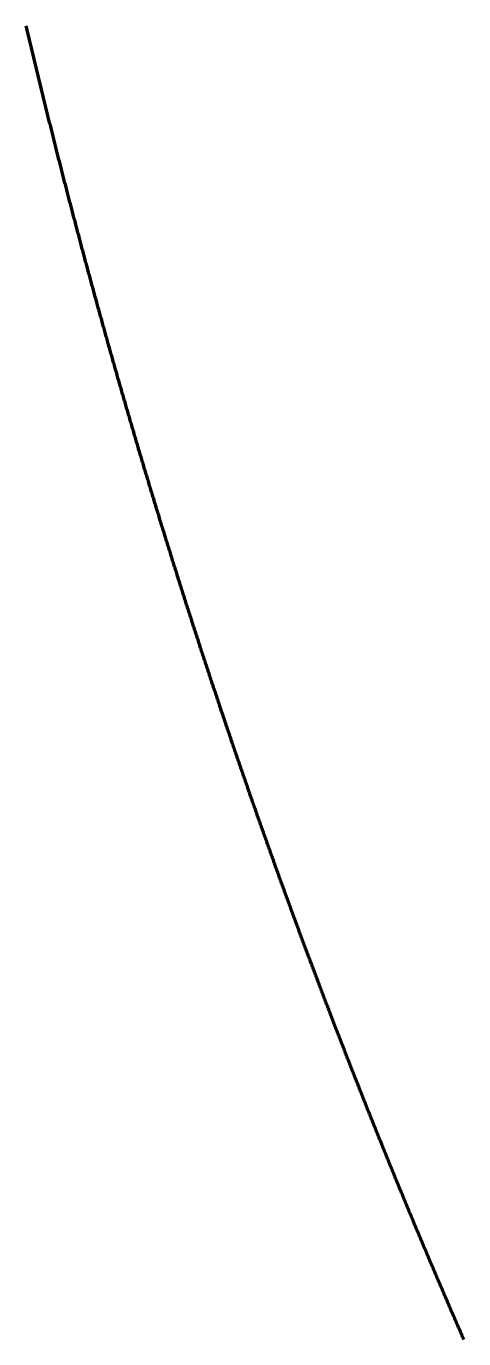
# Model space of a CAD drawing. Header units: metres. Extents: x 84843 to 90196, y 2281619 to 2289011.
# Drawn here: x 89423.8 to 89577.9, y 2283004.9 to 2283466.9 of the extents above; entities that cross this region are included whole.
import ezdxf

# ---------------------------------------------------------------- set-up
doc = ezdxf.new("R2010")
doc.units = ezdxf.units.M
doc.layers.add('Linje - 1', color=5, linetype='Continuous', lineweight=200)

msp = doc.modelspace()

# ---------------------------------------------------------------- linework, layer by layer
at = {"layer": 'Linje - 1'}
msp.add_polyline3d([(89577.9, 2283004.67, 47), (89577.7, 2283005.13, 47), (89577.5, 2283005.59, 47.01), (89577.3, 2283006.05, 47.02), (89577.1, 2283006.51, 47.02), (89576.9, 2283006.96, 47.03), (89576.7, 2283007.42, 47.03), (89576.5, 2283007.88, 47.04), (89576.3, 2283008.34, 47.05), (89576.1, 2283008.8, 47.05), (89575.9, 2283009.26, 47.06), (89575.7, 2283009.71, 47.06), (89575.5, 2283010.17, 47.07), (89575.3, 2283010.63, 47.07), (89575.1, 2283011.09, 47.08), (89574.9, 2283011.55, 47.09), (89574.71, 2283012.01, 47.09), (89574.51, 2283012.47, 47.1), (89574.31, 2283012.92, 47.1), (89574.11, 2283013.38, 47.11), (89573.91, 2283013.84, 47.11), (89573.71, 2283014.3, 47.12), (89573.51, 2283014.76, 47.12), (89573.32, 2283015.22, 47.13), (89573.12, 2283015.68, 47.14), (89572.92, 2283016.14, 47.14), (89572.72, 2283016.6, 47.15), (89572.52, 2283017.06, 47.15), (89572.32, 2283017.51, 47.16), (89572.13, 2283017.97, 47.16), (89571.93, 2283018.43, 47.17), (89571.73, 2283018.89, 47.17), (89571.53, 2283019.35, 47.18), (89571.34, 2283019.81, 47.18), (89571.14, 2283020.27, 47.19), (89570.94, 2283020.73, 47.2), (89570.74, 2283021.19, 47.2), (89570.55, 2283021.65, 47.21), (89570.35, 2283022.11, 47.21), (89570.15, 2283022.57, 47.22), (89569.96, 2283023.03, 47.22), (89569.76, 2283023.49, 47.23), (89569.56, 2283023.95, 47.23), (89569.37, 2283024.41, 47.24), (89569.17, 2283024.87, 47.24), (89568.97, 2283025.33, 47.25), (89568.78, 2283025.79, 47.25), (89568.58, 2283026.25, 47.26), (89568.38, 2283026.71, 47.26), (89568.19, 2283027.17, 47.27), (89567.99, 2283027.63, 47.27), (89567.8, 2283028.09, 47.28), (89567.6, 2283028.55, 47.28), (89567.4, 2283029.01, 47.29), (89567.21, 2283029.47, 47.29), (89567.01, 2283029.93, 47.3), (89566.82, 2283030.39, 47.3), (89566.62, 2283030.85, 47.31), (89566.43, 2283031.31, 47.31), (89566.23, 2283031.77, 47.32), (89566.03, 2283032.23, 47.32), (89565.84, 2283032.69, 47.33), (89565.64, 2283033.15, 47.33), (89565.45, 2283033.61, 47.34), (89565.25, 2283034.07, 47.34), (89565.06, 2283034.53, 47.35), (89564.87, 2283034.99, 47.35), (89564.67, 2283035.45, 47.36), (89564.48, 2283035.91, 47.36), (89564.28, 2283036.37, 47.37), (89564.09, 2283036.83, 47.37), (89563.89, 2283037.29, 47.37), (89563.7, 2283037.75, 47.38), (89563.5, 2283038.21, 47.38), (89563.31, 2283038.67, 47.39), (89563.12, 2283039.14, 47.39), (89562.92, 2283039.6, 47.4), (89562.73, 2283040.06, 47.4), (89562.54, 2283040.52, 47.41), (89562.34, 2283040.98, 47.41), (89562.15, 2283041.44, 47.42), (89561.95, 2283041.9, 47.42), (89561.76, 2283042.36, 47.42), (89561.57, 2283042.82, 47.43), (89561.38, 2283043.28, 47.43), (89561.18, 2283043.75, 47.44), (89560.99, 2283044.21, 47.44), (89560.8, 2283044.67, 47.45), (89560.6, 2283045.13, 47.45), (89560.41, 2283045.59, 47.45), (89560.22, 2283046.05, 47.46), (89560.03, 2283046.51, 47.46), (89559.83, 2283046.98, 47.47), (89559.64, 2283047.44, 47.47), (89559.45, 2283047.9, 47.48), (89559.26, 2283048.36, 47.48), (89559.06, 2283048.82, 47.48), (89558.87, 2283049.28, 47.49), (89558.68, 2283049.74, 47.49), (89558.49, 2283050.21, 47.5), (89558.3, 2283050.67, 47.5), (89558.1, 2283051.13, 47.5), (89557.91, 2283051.59, 47.51), (89557.72, 2283052.05, 47.51), (89557.53, 2283052.52, 47.52), (89557.34, 2283052.98, 47.52), (89557.15, 2283053.44, 47.52), (89556.96, 2283053.9, 47.53), (89556.76, 2283054.36, 47.53), (89556.57, 2283054.83, 47.54), (89556.38, 2283055.29, 47.54), (89556.19, 2283055.75, 47.54), (89556, 2283056.21, 47.55), (89555.81, 2283056.67, 47.55), (89555.62, 2283057.14, 47.56), (89555.43, 2283057.6, 47.56), (89555.24, 2283058.06, 47.56), (89555.05, 2283058.52, 47.57), (89554.86, 2283058.99, 47.57), (89554.67, 2283059.45, 47.57), (89554.48, 2283059.91, 47.58), (89554.29, 2283060.37, 47.58), (89554.1, 2283060.84, 47.58), (89553.91, 2283061.3, 47.59), (89553.72, 2283061.76, 47.59), (89553.53, 2283062.22, 47.6), (89553.34, 2283062.69, 47.6), (89553.15, 2283063.15, 47.6), (89552.96, 2283063.61, 47.61), (89552.77, 2283064.07, 47.61), (89552.58, 2283064.54, 47.61), (89552.39, 2283065, 47.62), (89552.2, 2283065.46, 47.62), (89552.01, 2283065.93, 47.62), (89551.82, 2283066.39, 47.63), (89551.64, 2283066.85, 47.63), (89551.45, 2283067.31, 47.63), (89551.26, 2283067.78, 47.64), (89551.07, 2283068.24, 47.64), (89550.88, 2283068.7, 47.64), (89550.69, 2283069.17, 47.65), (89550.51, 2283069.63, 47.65), (89550.32, 2283070.09, 47.65), (89550.13, 2283070.56, 47.66), (89549.94, 2283071.02, 47.66), (89549.75, 2283071.48, 47.66), (89549.56, 2283071.95, 47.67), (89549.38, 2283072.41, 47.67), (89549.19, 2283072.87, 47.67), (89549, 2283073.34, 47.68), (89548.81, 2283073.8, 47.68), (89548.63, 2283074.26, 47.68), (89548.44, 2283074.73, 47.69), (89548.25, 2283075.19, 47.69), (89548.06, 2283075.65, 47.69), (89547.88, 2283076.12, 47.69), (89547.69, 2283076.58, 47.7), (89547.5, 2283077.05, 47.7), (89547.32, 2283077.51, 47.7), (89547.13, 2283077.97, 47.71), (89546.94, 2283078.44, 47.71), (89546.76, 2283078.9, 47.71), (89546.57, 2283079.37, 47.72), (89546.38, 2283079.83, 47.72), (89546.2, 2283080.29, 47.72), (89546.01, 2283080.76, 47.72), (89545.83, 2283081.22, 47.73), (89545.64, 2283081.69, 47.73), (89545.45, 2283082.15, 47.73), (89545.27, 2283082.61, 47.73), (89545.08, 2283083.08, 47.74), (89544.9, 2283083.54, 47.74), (89544.71, 2283084.01, 47.74), (89544.52, 2283084.47, 47.75), (89544.34, 2283084.93, 47.75), (89544.15, 2283085.4, 47.75), (89543.97, 2283085.86, 47.75), (89543.78, 2283086.33, 47.76), (89543.6, 2283086.79, 47.76), (89543.41, 2283087.26, 47.76), (89543.23, 2283087.72, 47.76), (89543.04, 2283088.19, 47.77), (89542.86, 2283088.65, 47.77), (89542.67, 2283089.12, 47.77), (89542.49, 2283089.58, 47.77), (89542.3, 2283090.04, 47.78), (89542.12, 2283090.51, 47.78), (89541.94, 2283090.97, 47.78), (89541.75, 2283091.44, 47.78), (89541.57, 2283091.9, 47.79), (89541.38, 2283092.37, 47.79), (89541.2, 2283092.83, 47.79), (89541.02, 2283093.3, 47.79), (89540.83, 2283093.76, 47.79), (89540.65, 2283094.23, 47.8), (89540.46, 2283094.69, 47.8), (89540.28, 2283095.16, 47.8), (89540.1, 2283095.62, 47.8), (89539.91, 2283096.09, 47.81), (89539.73, 2283096.55, 47.81), (89539.55, 2283097.02, 47.81), (89539.36, 2283097.48, 47.81), (89539.18, 2283097.95, 47.81), (89539, 2283098.42, 47.82), (89538.82, 2283098.88, 47.82), (89538.63, 2283099.35, 47.82), (89538.45, 2283099.81, 47.82), (89538.27, 2283100.28, 47.82), (89538.08, 2283100.74, 47.83), (89537.9, 2283101.21, 47.83), (89537.72, 2283101.67, 47.83), (89537.54, 2283102.14, 47.83), (89537.36, 2283102.6, 47.83), (89537.17, 2283103.07, 47.84), (89536.99, 2283103.54, 47.84), (89536.81, 2283104, 47.84), (89536.63, 2283104.47, 47.84), (89536.45, 2283104.93, 47.84), (89536.26, 2283105.4, 47.85), (89536.08, 2283105.86, 47.85), (89535.9, 2283106.33, 47.85), (89535.72, 2283106.8, 47.85), (89535.54, 2283107.26, 47.85), (89535.36, 2283107.73, 47.85), (89535.18, 2283108.19, 47.86), (89534.99, 2283108.66, 47.86), (89534.81, 2283109.13, 47.86), (89534.63, 2283109.59, 47.86), (89534.45, 2283110.06, 47.86), (89534.27, 2283110.53, 47.86), (89534.09, 2283110.99, 47.87), (89533.91, 2283111.46, 47.87), (89533.73, 2283111.92, 47.87), (89533.55, 2283112.39, 47.87), (89533.37, 2283112.86, 47.87), (89533.19, 2283113.32, 47.87), (89533.01, 2283113.79, 47.87), (89532.83, 2283114.26, 47.88), (89532.65, 2283114.72, 47.88), (89532.47, 2283115.19, 47.88), (89532.29, 2283115.66, 47.88), (89532.11, 2283116.12, 47.88), (89531.93, 2283116.59, 47.88), (89531.75, 2283117.06, 47.88), (89531.57, 2283117.52, 47.89), (89531.39, 2283117.99, 47.89), (89531.21, 2283118.46, 47.89), (89531.03, 2283118.92, 47.89), (89530.85, 2283119.39, 47.89), (89530.67, 2283119.86, 47.89), (89530.5, 2283120.32, 47.89), (89530.32, 2283120.79, 47.89), (89530.14, 2283121.26, 47.9), (89529.96, 2283121.72, 47.9), (89529.78, 2283122.19, 47.9), (89529.6, 2283122.66, 47.9), (89529.42, 2283123.13, 47.9), (89529.25, 2283123.59, 47.9), (89529.07, 2283124.06, 47.9), (89528.89, 2283124.53, 47.9), (89528.71, 2283124.99, 47.9), (89528.53, 2283125.46, 47.9), (89528.36, 2283125.93, 47.91), (89528.18, 2283126.4, 47.91), (89528, 2283126.86, 47.91), (89527.82, 2283127.33, 47.91), (89527.64, 2283127.8, 47.91), (89527.47, 2283128.27, 47.91), (89527.29, 2283128.73, 47.91), (89527.11, 2283129.2, 47.91), (89526.94, 2283129.67, 47.91), (89526.76, 2283130.14, 47.91), (89526.58, 2283130.6, 47.91), (89526.4, 2283131.07, 47.92), (89526.23, 2283131.54, 47.92), (89526.05, 2283132.01, 47.92), (89525.87, 2283132.47, 47.92), (89525.7, 2283132.94, 47.92), (89525.52, 2283133.41, 47.92), (89525.34, 2283133.88, 47.92), (89525.17, 2283134.35, 47.92), (89524.99, 2283134.81, 47.92), (89524.82, 2283135.28, 47.92), (89524.64, 2283135.75, 47.92), (89524.46, 2283136.22, 47.92), (89524.29, 2283136.69, 47.92), (89524.11, 2283137.15, 47.92), (89523.94, 2283137.62, 47.92), (89523.76, 2283138.09, 47.92), (89523.59, 2283138.56, 47.92), (89523.41, 2283139.03, 47.92), (89523.23, 2283139.49, 47.93), (89523.06, 2283139.96, 47.93), (89522.88, 2283140.43, 47.93), (89522.71, 2283140.9, 47.93), (89522.53, 2283141.37, 47.93), (89522.36, 2283141.84, 47.93), (89522.18, 2283142.3, 47.93), (89522.01, 2283142.77, 47.93), (89521.83, 2283143.24, 47.93), (89521.66, 2283143.71, 47.93), (89521.49, 2283144.18, 47.93), (89521.31, 2283144.65, 47.93), (89521.14, 2283145.12, 47.93), (89520.96, 2283145.58, 47.93), (89520.79, 2283146.05, 47.93), (89520.61, 2283146.52, 47.93), (89520.44, 2283146.99, 47.93), (89520.27, 2283147.46, 47.93), (89520.09, 2283147.93, 47.93), (89519.92, 2283148.4, 47.93), (89519.75, 2283148.87, 47.93), (89519.57, 2283149.33, 47.93), (89519.4, 2283149.8, 47.93), (89519.23, 2283150.27, 47.93), (89519.05, 2283150.74, 47.93), (89518.88, 2283151.21, 47.93), (89518.71, 2283151.68, 47.93), (89518.53, 2283152.15, 47.93), (89518.36, 2283152.62, 47.93), (89518.19, 2283153.09, 47.93), (89518.01, 2283153.56, 47.93), (89517.84, 2283154.03, 47.93), (89517.67, 2283154.49, 47.93), (89517.5, 2283154.96, 47.93), (89517.32, 2283155.43, 47.93), (89517.15, 2283155.9, 47.93), (89516.98, 2283156.37, 47.93), (89516.81, 2283156.84, 47.93), (89516.64, 2283157.31, 47.93), (89516.46, 2283157.78, 47.93), (89516.29, 2283158.25, 47.93), (89516.12, 2283158.72, 47.93), (89515.95, 2283159.19, 47.92), (89515.78, 2283159.66, 47.92), (89515.6, 2283160.13, 47.92), (89515.43, 2283160.6, 47.92), (89515.26, 2283161.07, 47.92), (89515.09, 2283161.54, 47.92), (89514.92, 2283162.01, 47.92), (89514.75, 2283162.48, 47.92), (89514.58, 2283162.95, 47.92), (89514.41, 2283163.42, 47.92), (89514.24, 2283163.89, 47.92), (89514.06, 2283164.36, 47.92), (89513.89, 2283164.83, 47.92), (89513.72, 2283165.3, 47.92), (89513.55, 2283165.77, 47.92), (89513.38, 2283166.24, 47.92), (89513.21, 2283166.71, 47.92), (89513.04, 2283167.18, 47.91), (89512.87, 2283167.65, 47.91), (89512.7, 2283168.12, 47.91), (89512.53, 2283168.59, 47.91), (89512.36, 2283169.06, 47.91), (89512.19, 2283169.53, 47.91), (89512.02, 2283170, 47.91), (89511.85, 2283170.47, 47.91), (89511.68, 2283170.94, 47.91), (89511.51, 2283171.41, 47.91), (89511.34, 2283171.88, 47.91), (89511.17, 2283172.35, 47.91), (89511.01, 2283172.82, 47.9), (89510.84, 2283173.29, 47.9), (89510.67, 2283173.76, 47.9), (89510.5, 2283174.23, 47.9), (89510.33, 2283174.7, 47.9), (89510.16, 2283175.17, 47.9), (89509.99, 2283175.64, 47.9), (89509.82, 2283176.12, 47.9), (89509.66, 2283176.59, 47.9), (89509.49, 2283177.06, 47.89), (89509.32, 2283177.53, 47.89), (89509.15, 2283178, 47.89), (89508.98, 2283178.47, 47.89), (89508.81, 2283178.94, 47.89), (89508.65, 2283179.41, 47.89), (89508.48, 2283179.88, 47.89), (89508.31, 2283180.35, 47.89), (89508.14, 2283180.82, 47.88), (89507.98, 2283181.3, 47.88), (89507.81, 2283181.77, 47.88), (89507.64, 2283182.24, 47.88), (89507.47, 2283182.71, 47.88), (89507.31, 2283183.18, 47.88), (89507.14, 2283183.65, 47.88), (89506.97, 2283184.12, 47.88), (89506.8, 2283184.59, 47.87), (89506.64, 2283185.07, 47.87), (89506.47, 2283185.54, 47.87), (89506.3, 2283186.01, 47.87), (89506.14, 2283186.48, 47.87), (89505.97, 2283186.95, 47.87), (89505.8, 2283187.42, 47.86), (89505.64, 2283187.89, 47.86), (89505.47, 2283188.37, 47.86), (89505.3, 2283188.84, 47.86), (89505.14, 2283189.31, 47.86), (89504.97, 2283189.78, 47.86), (89504.81, 2283190.25, 47.86), (89504.64, 2283190.72, 47.85), (89504.48, 2283191.19, 47.85), (89504.31, 2283191.67, 47.85), (89504.14, 2283192.14, 47.85), (89503.98, 2283192.61, 47.85), (89503.81, 2283193.08, 47.84), (89503.65, 2283193.55, 47.84), (89503.48, 2283194.03, 47.84), (89503.32, 2283194.5, 47.84), (89503.15, 2283194.97, 47.84), (89502.99, 2283195.44, 47.84), (89502.82, 2283195.91, 47.83), (89502.66, 2283196.39, 47.83), (89502.49, 2283196.86, 47.83), (89502.33, 2283197.33, 47.83), (89502.16, 2283197.8, 47.83), (89502, 2283198.27, 47.82), (89501.83, 2283198.75, 47.82), (89501.67, 2283199.22, 47.82), (89501.51, 2283199.69, 47.82), (89501.34, 2283200.16, 47.82), (89501.18, 2283200.64, 47.81), (89501.01, 2283201.11, 47.81), (89500.85, 2283201.58, 47.81), (89500.69, 2283202.05, 47.81), (89500.52, 2283202.53, 47.8), (89500.36, 2283203, 47.8), (89500.2, 2283203.47, 47.8), (89500.03, 2283203.94, 47.8), (89499.87, 2283204.42, 47.8), (89499.71, 2283204.89, 47.79), (89499.54, 2283205.36, 47.79), (89499.38, 2283205.83, 47.79), (89499.22, 2283206.31, 47.79), (89499.05, 2283206.78, 47.78), (89498.89, 2283207.25, 47.78), (89498.73, 2283207.72, 47.78), (89498.56, 2283208.2, 47.78), (89498.4, 2283208.67, 47.77), (89498.24, 2283209.14, 47.77), (89498.08, 2283209.62, 47.77), (89497.92, 2283210.09, 47.77), (89497.75, 2283210.56, 47.76), (89497.59, 2283211.03, 47.76), (89497.43, 2283211.51, 47.76), (89497.27, 2283211.98, 47.76), (89497.1, 2283212.45, 47.75), (89496.94, 2283212.93, 47.75), (89496.78, 2283213.4, 47.75), (89496.62, 2283213.87, 47.75), (89496.46, 2283214.35, 47.74), (89496.3, 2283214.82, 47.74), (89496.14, 2283215.29, 47.74), (89495.97, 2283215.77, 47.74), (89495.81, 2283216.24, 47.73), (89495.65, 2283216.71, 47.73), (89495.49, 2283217.19, 47.73), (89495.33, 2283217.66, 47.72), (89495.17, 2283218.13, 47.72), (89495.01, 2283218.61, 47.72), (89494.85, 2283219.08, 47.72), (89494.69, 2283219.55, 47.71), (89494.53, 2283220.03, 47.71), (89494.37, 2283220.5, 47.71), (89494.21, 2283220.97, 47.7), (89494.05, 2283221.45, 47.7), (89493.89, 2283221.92, 47.7), (89493.73, 2283222.4, 47.7), (89493.57, 2283222.87, 47.69), (89493.41, 2283223.34, 47.69), (89493.25, 2283223.82, 47.69), (89493.09, 2283224.29, 47.68), (89492.93, 2283224.76, 47.68), (89492.77, 2283225.24, 47.68), (89492.61, 2283225.71, 47.67), (89492.45, 2283226.19, 47.67), (89492.29, 2283226.66, 47.67), (89492.13, 2283227.13, 47.66), (89491.97, 2283227.61, 47.66), (89491.81, 2283228.08, 47.66), (89491.65, 2283228.56, 47.66), (89491.5, 2283229.03, 47.65), (89491.34, 2283229.5, 47.65), (89491.18, 2283229.98, 47.65), (89491.02, 2283230.45, 47.64), (89490.86, 2283230.93, 47.64), (89490.7, 2283231.4, 47.64), (89490.54, 2283231.88, 47.63), (89490.39, 2283232.35, 47.63), (89490.23, 2283232.82, 47.63), (89490.07, 2283233.3, 47.62), (89489.91, 2283233.77, 47.62), (89489.75, 2283234.25, 47.61), (89489.6, 2283234.72, 47.61), (89489.44, 2283235.2, 47.61), (89489.28, 2283235.67, 47.6), (89489.12, 2283236.15, 47.6), (89488.97, 2283236.62, 47.6), (89488.81, 2283237.09, 47.59), (89488.65, 2283237.57, 47.59), (89488.5, 2283238.04, 47.59), (89488.34, 2283238.52, 47.58), (89488.18, 2283238.99, 47.58), (89488.02, 2283239.47, 47.58), (89487.87, 2283239.94, 47.57), (89487.71, 2283240.42, 47.57), (89487.55, 2283240.89, 47.56), (89487.4, 2283241.37, 47.56), (89487.24, 2283241.84, 47.56), (89487.08, 2283242.32, 47.55), (89486.93, 2283242.79, 47.55), (89486.77, 2283243.27, 47.55), (89486.62, 2283243.74, 47.54), (89486.46, 2283244.22, 47.54), (89486.3, 2283244.69, 47.53), (89486.15, 2283245.17, 47.53), (89485.99, 2283245.64, 47.53), (89485.84, 2283246.12, 47.52), (89485.68, 2283246.59, 47.52), (89485.53, 2283247.07, 47.51), (89485.37, 2283247.54, 47.51), (89485.22, 2283248.02, 47.51), (89485.06, 2283248.49, 47.5), (89484.91, 2283248.97, 47.5), (89484.75, 2283249.44, 47.49), (89484.6, 2283249.92, 47.49), (89484.44, 2283250.4, 47.49), (89484.29, 2283250.87, 47.48), (89484.13, 2283251.35, 47.48), (89483.98, 2283251.82, 47.47), (89483.82, 2283252.3, 47.47), (89483.67, 2283252.77, 47.46), (89483.51, 2283253.25, 47.46), (89483.36, 2283253.72, 47.46), (89483.21, 2283254.2, 47.45), (89483.05, 2283254.68, 47.45), (89482.9, 2283255.15, 47.44), (89482.74, 2283255.63, 47.44), (89482.59, 2283256.1, 47.43), (89482.44, 2283256.58, 47.43), (89482.28, 2283257.05, 47.43), (89482.13, 2283257.53, 47.42), (89481.98, 2283258.01, 47.42), (89481.82, 2283258.48, 47.41), (89481.67, 2283258.96, 47.41), (89481.52, 2283259.43, 47.4), (89481.36, 2283259.91, 47.4), (89481.21, 2283260.39, 47.39), (89481.06, 2283260.86, 47.39), (89480.9, 2283261.34, 47.39), (89480.75, 2283261.81, 47.38), (89480.6, 2283262.29, 47.38), (89480.45, 2283262.77, 47.37), (89480.29, 2283263.24, 47.37), (89480.14, 2283263.72, 47.36), (89479.99, 2283264.2, 47.36), (89479.84, 2283264.67, 47.35), (89479.68, 2283265.15, 47.35), (89479.53, 2283265.62, 47.34), (89479.38, 2283266.1, 47.34), (89479.23, 2283266.58, 47.33), (89479.08, 2283267.05, 47.33), (89478.93, 2283267.53, 47.32), (89478.77, 2283268.01, 47.32), (89478.62, 2283268.48, 47.31), (89478.47, 2283268.96, 47.31), (89478.32, 2283269.44, 47.3), (89478.17, 2283269.91, 47.3), (89478.02, 2283270.39, 47.3), (89477.87, 2283270.87, 47.29), (89477.72, 2283271.34, 47.29), (89477.56, 2283271.82, 47.28), (89477.41, 2283272.3, 47.28), (89477.26, 2283272.77, 47.27), (89477.11, 2283273.25, 47.27), (89476.96, 2283273.73, 47.26), (89476.81, 2283274.2, 47.25), (89476.66, 2283274.68, 47.25), (89476.51, 2283275.16, 47.24), (89476.36, 2283275.63, 47.24), (89476.21, 2283276.11, 47.23), (89476.06, 2283276.59, 47.23), (89475.91, 2283277.06, 47.22), (89475.76, 2283277.54, 47.22), (89475.61, 2283278.02, 47.21), (89475.46, 2283278.5, 47.21), (89475.31, 2283278.97, 47.2), (89475.16, 2283279.45, 47.2), (89475.01, 2283279.93, 47.19), (89474.86, 2283280.4, 47.19), (89474.72, 2283280.88, 47.18), (89474.57, 2283281.36, 47.18), (89474.42, 2283281.84, 47.17), (89474.27, 2283282.31, 47.17), (89474.12, 2283282.79, 47.16), (89473.97, 2283283.27, 47.15), (89473.82, 2283283.75, 47.15), (89473.67, 2283284.22, 47.14), (89473.52, 2283284.7, 47.14), (89473.38, 2283285.18, 47.13), (89473.23, 2283285.66, 47.13), (89473.08, 2283286.13, 47.12), (89472.93, 2283286.61, 47.12), (89472.78, 2283287.09, 47.11), (89472.64, 2283287.57, 47.1), (89472.49, 2283288.04, 47.1), (89472.34, 2283288.52, 47.09), (89472.19, 2283289, 47.09), (89472.04, 2283289.48, 47.08), (89471.9, 2283289.95, 47.08), (89471.75, 2283290.43, 47.07), (89471.6, 2283290.91, 47.06), (89471.46, 2283291.39, 47.06), (89471.31, 2283291.87, 47.05), (89471.16, 2283292.34, 47.05), (89471.01, 2283292.82, 47.04), (89470.87, 2283293.3, 47.04), (89470.72, 2283293.78, 47.03), (89470.57, 2283294.26, 47.02), (89470.43, 2283294.73, 47.02), (89470.28, 2283295.21, 47.01), (89470.13, 2283295.69, 47.01), (89469.99, 2283296.17, 47), (89469.84, 2283296.65, 46.99), (89469.7, 2283297.12, 46.99), (89469.55, 2283297.6, 46.98), (89469.4, 2283298.08, 46.98), (89469.26, 2283298.56, 46.97), (89469.11, 2283299.04, 46.96), (89468.97, 2283299.51, 46.96), (89468.82, 2283299.99, 46.95), (89468.67, 2283300.47, 46.95), (89468.53, 2283300.95, 46.94), (89468.38, 2283301.43, 46.93), (89468.24, 2283301.91, 46.93), (89468.09, 2283302.39, 46.92), (89467.95, 2283302.86, 46.91), (89467.8, 2283303.34, 46.91), (89467.66, 2283303.82, 46.9), (89467.51, 2283304.3, 46.9), (89467.37, 2283304.78, 46.89), (89467.22, 2283305.26, 46.88), (89467.08, 2283305.73, 46.88), (89466.94, 2283306.21, 46.87), (89466.79, 2283306.69, 46.86), (89466.65, 2283307.17, 46.86), (89466.5, 2283307.65, 46.85), (89466.36, 2283308.13, 46.84), (89466.21, 2283308.61, 46.84), (89466.07, 2283309.09, 46.83), (89465.93, 2283309.57, 46.83), (89465.78, 2283310.04, 46.82), (89465.64, 2283310.52, 46.81), (89465.49, 2283311, 46.81), (89465.35, 2283311.48, 46.8), (89465.21, 2283311.96, 46.79), (89465.06, 2283312.44, 46.79), (89464.92, 2283312.92, 46.78), (89464.78, 2283313.4, 46.77), (89464.64, 2283313.88, 46.77), (89464.49, 2283314.36, 46.76), (89464.35, 2283314.83, 46.75), (89464.21, 2283315.31, 46.75), (89464.06, 2283315.79, 46.74), (89463.92, 2283316.27, 46.73), (89463.78, 2283316.75, 46.73), (89463.64, 2283317.23, 46.72), (89463.49, 2283317.71, 46.71), (89463.35, 2283318.19, 46.71), (89463.21, 2283318.67, 46.7), (89463.07, 2283319.15, 46.69), (89462.93, 2283319.63, 46.68), (89462.78, 2283320.11, 46.68), (89462.64, 2283320.59, 46.67), (89462.5, 2283321.07, 46.66), (89462.36, 2283321.55, 46.66), (89462.22, 2283322.02, 46.65), (89462.08, 2283322.5, 46.64), (89461.93, 2283322.98, 46.64), (89461.79, 2283323.46, 46.63), (89461.65, 2283323.94, 46.62), (89461.51, 2283324.42, 46.61), (89461.37, 2283324.9, 46.61), (89461.23, 2283325.38, 46.6), (89461.09, 2283325.86, 46.59), (89460.95, 2283326.34, 46.59), (89460.81, 2283326.82, 46.58), (89460.67, 2283327.3, 46.57), (89460.52, 2283327.78, 46.56), (89460.38, 2283328.26, 46.56), (89460.24, 2283328.74, 46.55), (89460.1, 2283329.22, 46.54), (89459.96, 2283329.7, 46.53), (89459.82, 2283330.18, 46.53), (89459.68, 2283330.66, 46.52), (89459.54, 2283331.14, 46.51), (89459.4, 2283331.62, 46.51), (89459.26, 2283332.1, 46.5), (89459.12, 2283332.58, 46.49), (89458.99, 2283333.06, 46.48), (89458.85, 2283333.54, 46.48), (89458.71, 2283334.02, 46.47), (89458.57, 2283334.5, 46.46), (89458.43, 2283334.98, 46.45), (89458.29, 2283335.46, 46.45), (89458.15, 2283335.94, 46.44), (89458.01, 2283336.42, 46.43), (89457.87, 2283336.9, 46.42), (89457.73, 2283337.38, 46.42), (89457.59, 2283337.86, 46.41), (89457.46, 2283338.34, 46.4), (89457.32, 2283338.82, 46.39), (89457.18, 2283339.31, 46.38), (89457.04, 2283339.79, 46.38), (89456.9, 2283340.27, 46.37), (89456.76, 2283340.75, 46.36), (89456.63, 2283341.23, 46.35), (89456.49, 2283341.71, 46.35), (89456.35, 2283342.19, 46.34), (89456.21, 2283342.67, 46.33), (89456.08, 2283343.15, 46.32), (89455.94, 2283343.63, 46.31), (89455.8, 2283344.11, 46.31), (89455.66, 2283344.59, 46.3), (89455.53, 2283345.07, 46.29), (89455.39, 2283345.55, 46.28), (89455.25, 2283346.03, 46.27), (89455.11, 2283346.52, 46.27), (89454.98, 2283347, 46.26), (89454.84, 2283347.48, 46.25), (89454.7, 2283347.96, 46.24), (89454.57, 2283348.44, 46.23), (89454.43, 2283348.92, 46.23), (89454.29, 2283349.4, 46.22), (89454.16, 2283349.88, 46.21), (89454.02, 2283350.36, 46.2), (89453.89, 2283350.84, 46.19), (89453.75, 2283351.33, 46.19), (89453.61, 2283351.81, 46.18), (89453.48, 2283352.29, 46.17), (89453.34, 2283352.77, 46.16), (89453.21, 2283353.25, 46.15), (89453.07, 2283353.73, 46.14), (89452.93, 2283354.21, 46.14), (89452.8, 2283354.69, 46.13), (89452.66, 2283355.18, 46.12), (89452.53, 2283355.66, 46.11), (89452.39, 2283356.14, 46.1), (89452.26, 2283356.62, 46.09), (89452.12, 2283357.1, 46.09), (89451.99, 2283357.58, 46.08), (89451.85, 2283358.06, 46.07), (89451.72, 2283358.55, 46.06), (89451.58, 2283359.03, 46.05), (89451.45, 2283359.51, 46.04), (89451.31, 2283359.99, 46.04), (89451.18, 2283360.47, 46.03), (89451.05, 2283360.95, 46.02), (89450.91, 2283361.43, 46.01), (89450.78, 2283361.92, 46), (89450.64, 2283362.4, 45.99), (89450.51, 2283362.88, 45.98), (89450.37, 2283363.36, 45.98), (89450.24, 2283363.84, 45.97), (89450.11, 2283364.32, 45.96), (89449.97, 2283364.81, 45.95), (89449.84, 2283365.29, 45.94), (89449.71, 2283365.77, 45.93), (89449.57, 2283366.25, 45.92), (89449.44, 2283366.73, 45.91), (89449.31, 2283367.22, 45.91), (89449.17, 2283367.7, 45.9), (89449.04, 2283368.18, 45.89), (89448.91, 2283368.66, 45.88), (89448.77, 2283369.14, 45.87), (89448.64, 2283369.63, 45.86), (89448.51, 2283370.11, 45.85), (89448.38, 2283370.59, 45.84), (89448.24, 2283371.07, 45.83), (89448.11, 2283371.55, 45.82), (89447.98, 2283372.04, 45.82), (89447.85, 2283372.52, 45.81), (89447.72, 2283373, 45.8), (89447.58, 2283373.48, 45.79), (89447.45, 2283373.97, 45.78), (89447.32, 2283374.45, 45.77), (89447.19, 2283374.93, 45.76), (89447.06, 2283375.41, 45.75), (89446.92, 2283375.9, 45.74), (89446.79, 2283376.38, 45.73), (89446.66, 2283376.86, 45.72), (89446.53, 2283377.34, 45.72), (89446.4, 2283377.82, 45.71), (89446.27, 2283378.31, 45.7), (89446.14, 2283378.79, 45.69), (89446.01, 2283379.27, 45.68), (89445.87, 2283379.75, 45.67), (89445.74, 2283380.24, 45.66), (89445.61, 2283380.72, 45.65), (89445.48, 2283381.2, 45.64), (89445.35, 2283381.69, 45.63), (89445.22, 2283382.17, 45.62), (89445.09, 2283382.65, 45.61), (89444.96, 2283383.13, 45.6), (89444.83, 2283383.62, 45.59), (89444.7, 2283384.1, 45.58), (89444.57, 2283384.58, 45.57), (89444.44, 2283385.06, 45.57), (89444.31, 2283385.55, 45.56), (89444.18, 2283386.03, 45.55), (89444.05, 2283386.51, 45.54), (89443.92, 2283387, 45.53), (89443.79, 2283387.48, 45.52), (89443.66, 2283387.96, 45.51), (89443.53, 2283388.45, 45.5), (89443.41, 2283388.93, 45.49), (89443.28, 2283389.41, 45.48), (89443.15, 2283389.89, 45.47), (89443.02, 2283390.38, 45.46), (89442.89, 2283390.86, 45.45), (89442.76, 2283391.34, 45.44), (89442.63, 2283391.83, 45.43), (89442.5, 2283392.31, 45.42), (89442.38, 2283392.79, 45.41), (89442.25, 2283393.28, 45.4), (89442.12, 2283393.76, 45.39), (89441.99, 2283394.24, 45.38), (89441.86, 2283394.73, 45.37), (89441.73, 2283395.21, 45.36), (89441.61, 2283395.69, 45.35), (89441.48, 2283396.18, 45.34), (89441.35, 2283396.66, 45.33), (89441.22, 2283397.14, 45.32), (89441.1, 2283397.63, 45.31), (89440.97, 2283398.11, 45.3), (89440.84, 2283398.59, 45.29), (89440.71, 2283399.08, 45.28), (89440.59, 2283399.56, 45.27), (89440.46, 2283400.04, 45.26), (89440.33, 2283400.53, 45.25), (89440.2, 2283401.01, 45.24), (89440.08, 2283401.5, 45.23), (89439.95, 2283401.98, 45.22), (89439.82, 2283402.46, 45.21), (89439.7, 2283402.95, 45.2), (89439.57, 2283403.43, 45.19), (89439.45, 2283403.91, 45.18), (89439.32, 2283404.4, 45.17), (89439.19, 2283404.88, 45.16), (89439.07, 2283405.37, 45.15), (89438.94, 2283405.85, 45.14), (89438.81, 2283406.33, 45.13), (89438.69, 2283406.82, 45.12), (89438.56, 2283407.3, 45.11), (89438.44, 2283407.78, 45.1), (89438.31, 2283408.27, 45.09), (89438.19, 2283408.75, 45.08), (89438.06, 2283409.24, 45.06), (89437.94, 2283409.72, 45.05), (89437.81, 2283410.2, 45.04), (89437.68, 2283410.69, 45.03), (89437.56, 2283411.17, 45.02), (89437.43, 2283411.66, 45.01), (89437.31, 2283412.14, 45), (89437.19, 2283412.63, 44.99), (89437.06, 2283413.11, 44.98), (89436.94, 2283413.59, 44.97), (89436.81, 2283414.08, 44.96), (89436.69, 2283414.56, 44.95), (89436.56, 2283415.05, 44.94), (89436.44, 2283415.53, 44.93), (89436.31, 2283416.02, 44.92), (89436.19, 2283416.5, 44.9), (89436.07, 2283416.98, 44.89), (89435.94, 2283417.47, 44.88), (89435.82, 2283417.95, 44.87), (89435.69, 2283418.44, 44.86), (89435.57, 2283418.92, 44.85), (89435.45, 2283419.41, 44.84), (89435.32, 2283419.89, 44.83), (89435.2, 2283420.38, 44.82), (89435.08, 2283420.86, 44.81), (89434.95, 2283421.34, 44.8), (89434.83, 2283421.83, 44.79), (89434.71, 2283422.31, 44.77), (89434.59, 2283422.8, 44.76), (89434.46, 2283423.28, 44.75), (89434.34, 2283423.77, 44.74), (89434.22, 2283424.25, 44.73), (89434.09, 2283424.74, 44.72), (89433.97, 2283425.22, 44.71), (89433.85, 2283425.71, 44.7), (89433.73, 2283426.19, 44.69), (89433.61, 2283426.68, 44.67), (89433.48, 2283427.16, 44.66), (89433.36, 2283427.65, 44.65), (89433.24, 2283428.13, 44.64), (89433.12, 2283428.62, 44.63), (89433, 2283429.1, 44.62), (89432.87, 2283429.59, 44.61), (89432.75, 2283430.07, 44.6), (89432.63, 2283430.56, 44.58), (89432.51, 2283431.04, 44.57), (89432.39, 2283431.53, 44.56), (89432.27, 2283432.01, 44.55), (89432.15, 2283432.5, 44.54), (89432.03, 2283432.98, 44.53), (89431.9, 2283433.47, 44.52), (89431.78, 2283433.95, 44.5), (89431.66, 2283434.44, 44.49), (89431.54, 2283434.92, 44.48), (89431.42, 2283435.41, 44.47), (89431.3, 2283435.89, 44.46), (89431.18, 2283436.38, 44.45), (89431.06, 2283436.86, 44.43), (89430.94, 2283437.35, 44.42), (89430.82, 2283437.83, 44.41), (89430.7, 2283438.32, 44.4), (89430.58, 2283438.81, 44.39), (89430.46, 2283439.29, 44.38), (89430.34, 2283439.78, 44.36), (89430.22, 2283440.26, 44.35), (89430.1, 2283440.75, 44.34), (89429.98, 2283441.23, 44.33), (89429.86, 2283441.72, 44.32), (89429.74, 2283442.2, 44.31), (89429.62, 2283442.69, 44.29), (89429.5, 2283443.17, 44.28), (89429.39, 2283443.66, 44.27), (89429.27, 2283444.15, 44.26), (89429.15, 2283444.63, 44.25), (89429.03, 2283445.12, 44.24), (89428.91, 2283445.6, 44.22), (89428.79, 2283446.09, 44.21), (89428.67, 2283446.57, 44.2), (89428.55, 2283447.06, 44.19), (89428.44, 2283447.55, 44.18), (89428.32, 2283448.03, 44.16), (89428.2, 2283448.52, 44.15), (89428.08, 2283449, 44.14), (89427.96, 2283449.49, 44.13), (89427.85, 2283449.98, 44.11), (89427.73, 2283450.46, 44.1), (89427.61, 2283450.95, 44.09), (89427.49, 2283451.43, 44.08), (89427.38, 2283451.92, 44.07), (89427.26, 2283452.41, 44.05), (89427.14, 2283452.89, 44.04), (89427.02, 2283453.38, 44.03), (89426.91, 2283453.86, 44.02), (89426.79, 2283454.35, 44.01), (89426.67, 2283454.84, 43.99), (89426.56, 2283455.32, 43.98), (89426.44, 2283455.81, 43.97), (89426.32, 2283456.29, 43.96), (89426.21, 2283456.78, 43.94), (89426.09, 2283457.27, 43.93), (89425.97, 2283457.75, 43.92), (89425.86, 2283458.24, 43.91), (89425.74, 2283458.73, 43.89), (89425.62, 2283459.21, 43.88), (89425.51, 2283459.7, 43.87), (89425.39, 2283460.18, 43.86), (89425.28, 2283460.67, 43.84), (89425.16, 2283461.16, 43.83), (89425.04, 2283461.64, 43.82), (89424.93, 2283462.13, 43.81), (89424.81, 2283462.62, 43.79), (89424.7, 2283463.1, 43.78), (89424.58, 2283463.59, 43.77), (89424.47, 2283464.08, 43.76), (89424.35, 2283464.56, 43.74), (89424.24, 2283465.05, 43.73), (89424.12, 2283465.54, 43.72), (89424.01, 2283466.02, 43.7), (89423.89, 2283466.51, 43.69), (89423.78, 2283467, 43.68)], dxfattribs=at)

doc.saveas('drawing.dxf')
